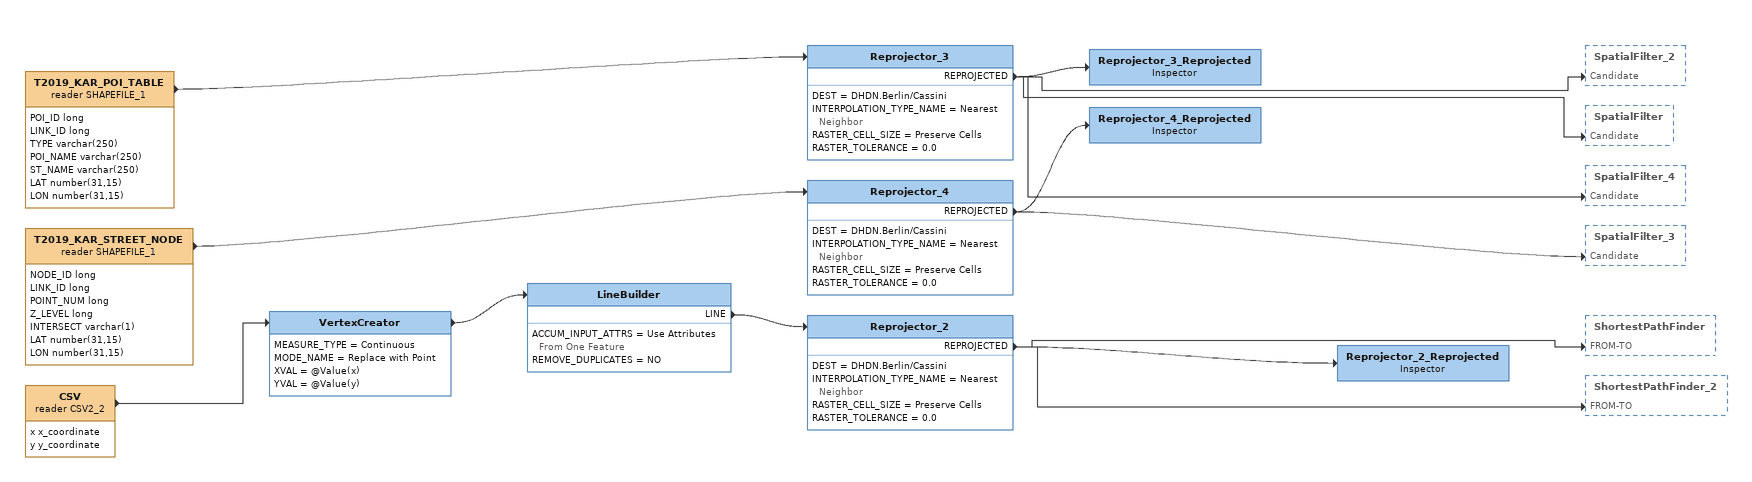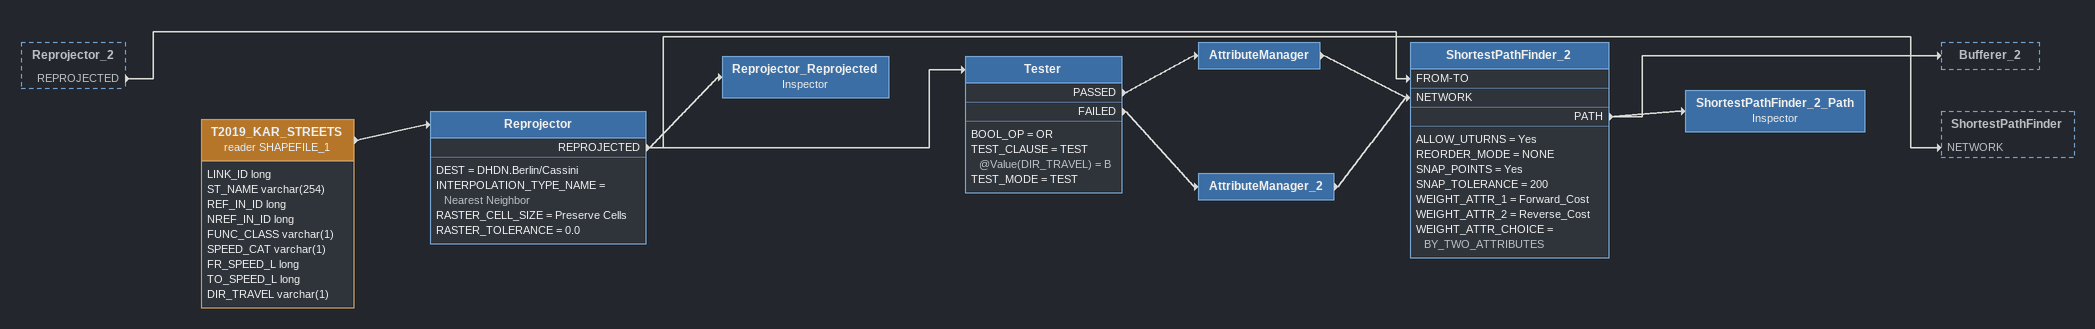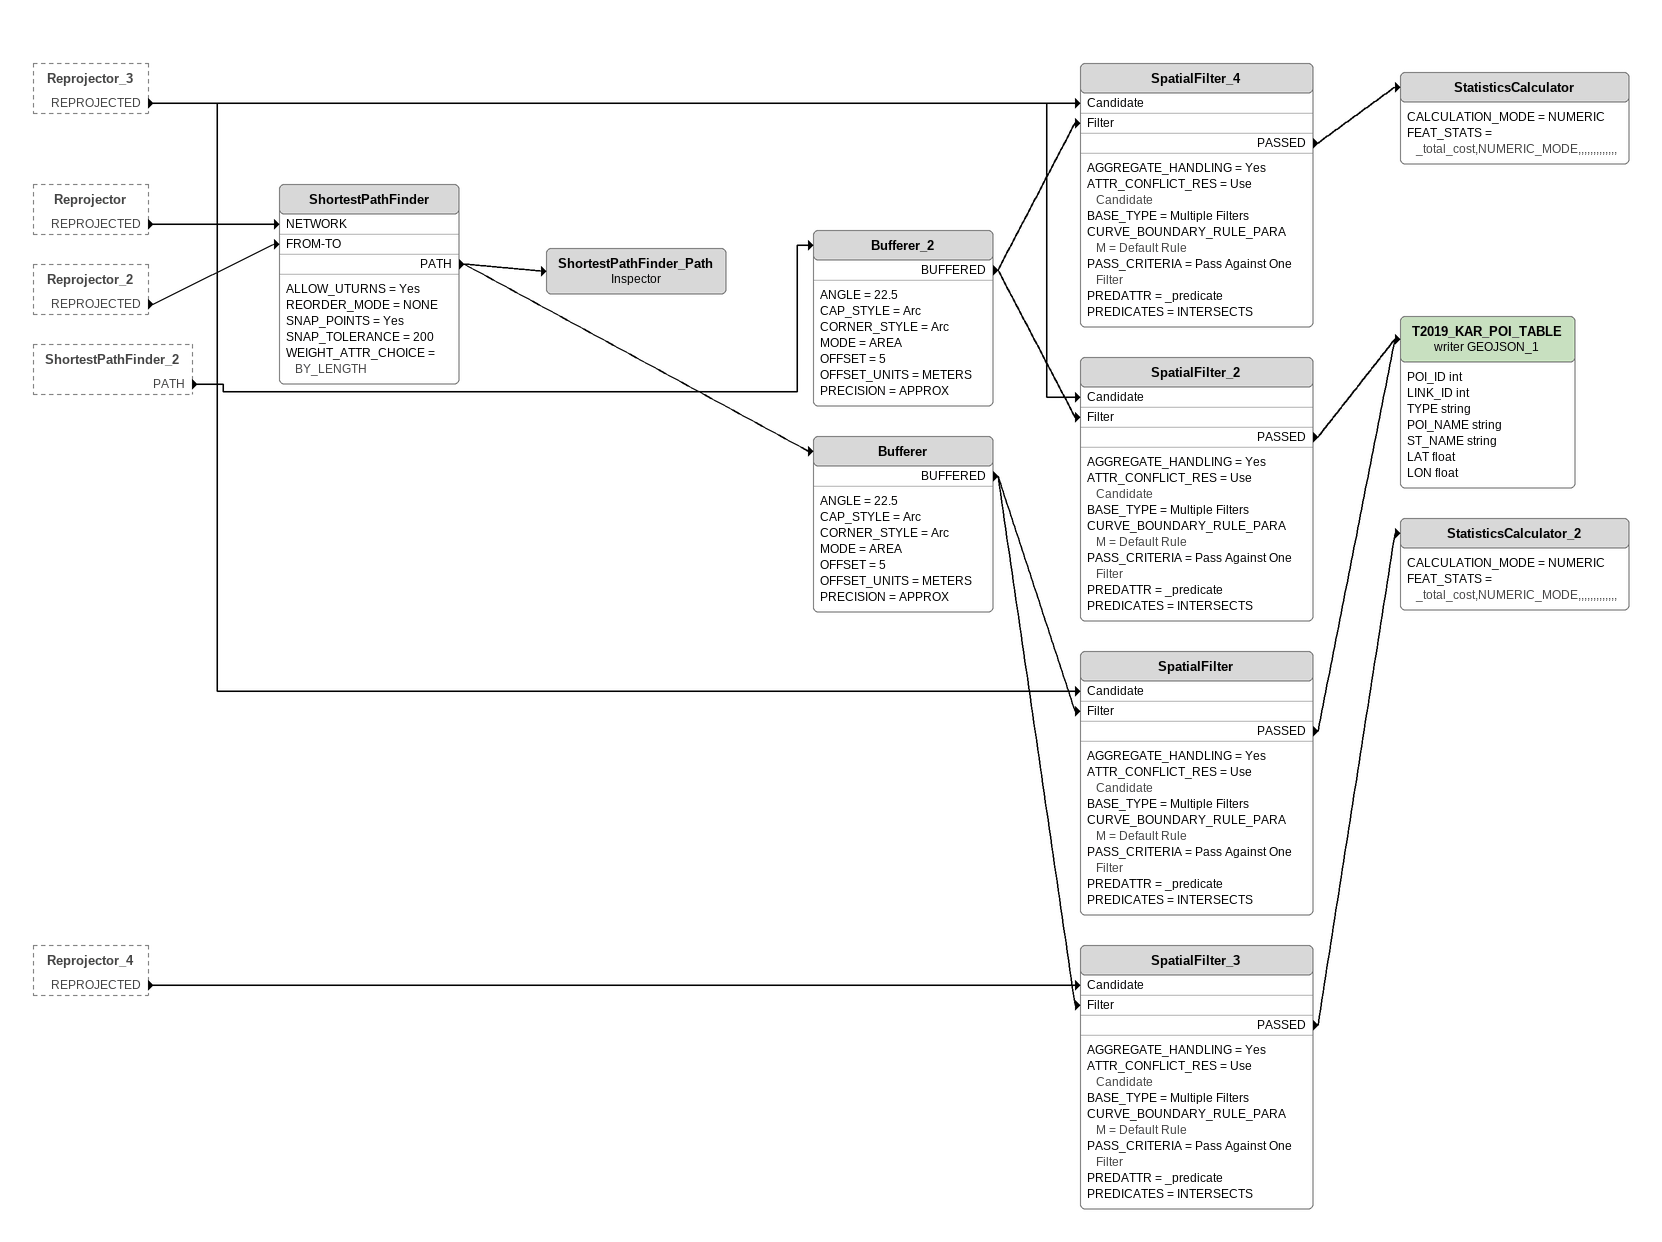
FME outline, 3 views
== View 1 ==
CSV (reader CSV2_2)
    attributes: x x_coordinate, y y_coordinate
    -> VertexCreator
VertexCreator
    MEASURE_TYPE = Continuous
    MODE_NAME = Replace with Point
    XVAL = @Value(x)
    YVAL = @Value(y)
    -> LineBuilder
LineBuilder
    ACCUM_INPUT_ATTRS = Use Attributes From One Feature
    REMOVE_DUPLICATES = NO
    LINE -> Reprojector_2
Reprojector_2
    DEST = DHDN.Berlin/Cassini
    INTERPOLATION_TYPE_NAME = Nearest Neighbor
    RASTER_CELL_SIZE = Preserve Cells
    RASTER_TOLERANCE = 0.0
    REPROJECTED -> ShortestPathFinder [FROM-TO]
    REPROJECTED -> Reprojector_2_Reprojected
    REPROJECTED -> ShortestPathFinder_2 [FROM-TO]
Reprojector_2_Reprojected: Inspector
T2019_KAR_POI_TABLE (reader SHAPEFILE_1)
    attributes: POI_ID long, LINK_ID long, TYPE varchar(250), POI_NAME varchar(250), ST_NAME varchar(250), LAT number(31,15), LON number(31,15)
    -> Reprojector_3
Reprojector_3
    DEST = DHDN.Berlin/Cassini
    INTERPOLATION_TYPE_NAME = Nearest Neighbor
    RASTER_CELL_SIZE = Preserve Cells
    RASTER_TOLERANCE = 0.0
    REPROJECTED -> Reprojector_3_Reprojected
    REPROJECTED -> SpatialFilter_2 [Candidate]
    REPROJECTED -> SpatialFilter [Candidate]
    REPROJECTED -> SpatialFilter_4 [Candidate]
Reprojector_3_Reprojected: Inspector
T2019_KAR_STREET_NODE (reader SHAPEFILE_1)
    attributes: NODE_ID long, LINK_ID long, POINT_NUM long, Z_LEVEL long, INTERSECT varchar(1), LAT number(31,15), LON number(31,15)
    -> Reprojector_4
Reprojector_4
    DEST = DHDN.Berlin/Cassini
    INTERPOLATION_TYPE_NAME = Nearest Neighbor
    RASTER_CELL_SIZE = Preserve Cells
    RASTER_TOLERANCE = 0.0
    REPROJECTED -> Reprojector_4_Reprojected
    REPROJECTED -> SpatialFilter_3 [Candidate]
Reprojector_4_Reprojected: Inspector

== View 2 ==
Reprojector_2 [outside]
    REPROJECTED -> ShortestPathFinder_2 [FROM-TO]
T2019_KAR_STREETS (reader SHAPEFILE_1)
    attributes: LINK_ID long, ST_NAME varchar(254), REF_IN_ID long, NREF_IN_ID long, FUNC_CLASS varchar(1), SPEED_CAT varchar(1), FR_SPEED_L long, TO_SPEED_L long, DIR_TRAVEL varchar(1)
    -> Reprojector
Reprojector
    DEST = DHDN.Berlin/Cassini
    INTERPOLATION_TYPE_NAME = Nearest Neighbor
    RASTER_CELL_SIZE = Preserve Cells
    RASTER_TOLERANCE = 0.0
    REPROJECTED -> ShortestPathFinder [NETWORK]
    REPROJECTED -> Reprojector_Reprojected
    REPROJECTED -> Tester
Reprojector_Reprojected: Inspector
Tester
    BOOL_OP = OR
    TEST_CLAUSE = TEST @Value(DIR_TRAVEL) = B
    TEST_MODE = TEST
    PASSED -> AttributeManager
    FAILED -> AttributeManager_2
AttributeManager
    -> ShortestPathFinder_2 [NETWORK]
AttributeManager_2
    -> ShortestPathFinder_2 [NETWORK]
ShortestPathFinder_2
    ALLOW_UTURNS = Yes
    REORDER_MODE = NONE
    SNAP_POINTS = Yes
    SNAP_TOLERANCE = 200
    WEIGHT_ATTR_1 = Forward_Cost
    WEIGHT_ATTR_2 = Reverse_Cost
    WEIGHT_ATTR_CHOICE = BY_TWO_ATTRIBUTES
    PATH -> ShortestPathFinder_2_Path
    PATH -> Bufferer_2
ShortestPathFinder_2_Path: Inspector

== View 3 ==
Reprojector_3 [outside]
    REPROJECTED -> SpatialFilter_2 [Candidate]
    REPROJECTED -> SpatialFilter [Candidate]
    REPROJECTED -> SpatialFilter_4 [Candidate]
Reprojector [outside]
    REPROJECTED -> ShortestPathFinder [NETWORK]
Reprojector_2 [outside]
    REPROJECTED -> ShortestPathFinder [FROM-TO]
ShortestPathFinder_2 [outside]
    PATH -> Bufferer_2
Reprojector_4 [outside]
    REPROJECTED -> SpatialFilter_3 [Candidate]
Bufferer_2
    ANGLE = 22.5
    CAP_STYLE = Arc
    CORNER_STYLE = Arc
    MODE = AREA
    OFFSET = 5
    OFFSET_UNITS = METERS
    PRECISION = APPROX
    BUFFERED -> SpatialFilter_2 [Filter]
    BUFFERED -> SpatialFilter_4 [Filter]
SpatialFilter_4
    AGGREGATE_HANDLING = Yes
    ATTR_CONFLICT_RES = Use Candidate
    BASE_TYPE = Multiple Filters
    CURVE_BOUNDARY_RULE_PARAM = Default Rule
    PASS_CRITERIA = Pass Against One Filter
    PREDATTR = _predicate
    PREDICATES = INTERSECTS
    PASSED -> StatisticsCalculator
StatisticsCalculator
    CALCULATION_MODE = NUMERIC
    FEAT_STATS = _total_cost,NUMERIC_MODE,,,,,,,,,,,,,
SpatialFilter_2
    AGGREGATE_HANDLING = Yes
    ATTR_CONFLICT_RES = Use Candidate
    BASE_TYPE = Multiple Filters
    CURVE_BOUNDARY_RULE_PARAM = Default Rule
    PASS_CRITERIA = Pass Against One Filter
    PREDATTR = _predicate
    PREDICATES = INTERSECTS
    PASSED -> T2019_KAR_POI_TABLE (writer GEOJSON_1)
ShortestPathFinder
    ALLOW_UTURNS = Yes
    REORDER_MODE = NONE
    SNAP_POINTS = Yes
    SNAP_TOLERANCE = 200
    WEIGHT_ATTR_CHOICE = BY_LENGTH
    PATH -> ShortestPathFinder_Path
    PATH -> Bufferer
ShortestPathFinder_Path: Inspector
Bufferer
    ANGLE = 22.5
    CAP_STYLE = Arc
    CORNER_STYLE = Arc
    MODE = AREA
    OFFSET = 5
    OFFSET_UNITS = METERS
    PRECISION = APPROX
    BUFFERED -> SpatialFilter [Filter]
    BUFFERED -> SpatialFilter_3 [Filter]
SpatialFilter
    AGGREGATE_HANDLING = Yes
    ATTR_CONFLICT_RES = Use Candidate
    BASE_TYPE = Multiple Filters
    CURVE_BOUNDARY_RULE_PARAM = Default Rule
    PASS_CRITERIA = Pass Against One Filter
    PREDATTR = _predicate
    PREDICATES = INTERSECTS
    PASSED -> T2019_KAR_POI_TABLE (writer GEOJSON_1)
T2019_KAR_POI_TABLE (writer GEOJSON_1)
    attributes: POI_ID int, LINK_ID int, TYPE string, POI_NAME string, ST_NAME string, LAT float, LON float
SpatialFilter_3
    AGGREGATE_HANDLING = Yes
    ATTR_CONFLICT_RES = Use Candidate
    BASE_TYPE = Multiple Filters
    CURVE_BOUNDARY_RULE_PARAM = Default Rule
    PASS_CRITERIA = Pass Against One Filter
    PREDATTR = _predicate
    PREDICATES = INTERSECTS
    PASSED -> StatisticsCalculator_2
StatisticsCalculator_2
    CALCULATION_MODE = NUMERIC
    FEAT_STATS = _total_cost,NUMERIC_MODE,,,,,,,,,,,,,
